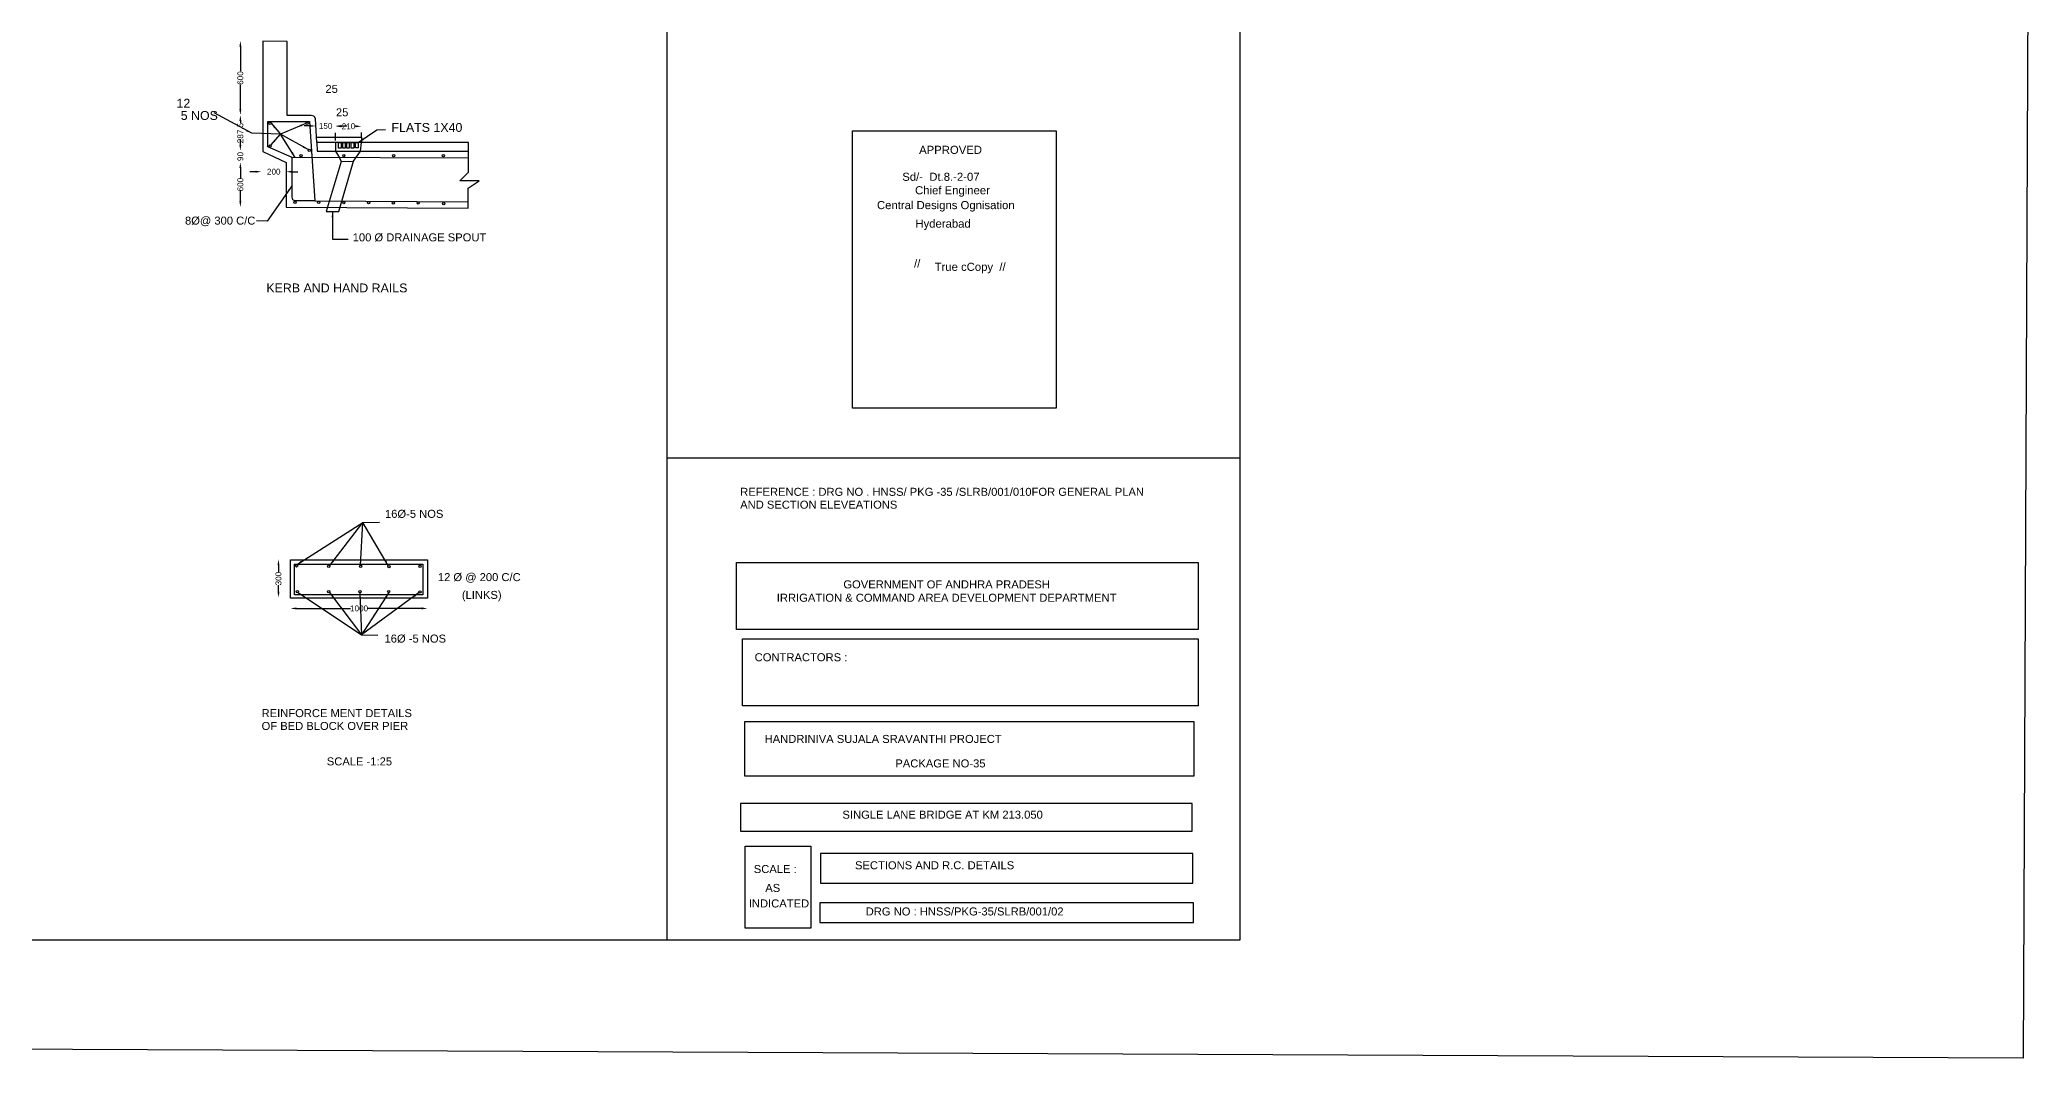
# Model space of a CAD drawing. Header units: metres. Extents: x 6 to 1509, y 1031 to 1740.
# Drawn here: x 826 to 1509, y 1031 to 1381 of the extents above; entities that cross this region are included whole.
import ezdxf

# ---------------------------------------------------------------- set-up
doc = ezdxf.new("R2010")
doc.units = ezdxf.units.M
doc.header["$MEASUREMENT"] = 0
for name, color, linetype in [('DIMENSION', 7, 'Continuous'), ('DRAWING', 7, 'Continuous'), ('TEXT', 255, 'Continuous')]:
    doc.layers.add(name, color=color, linetype=linetype)
doc.styles.get("Standard").update_dxf_attribs({"font": 'ARIAL_1.TTF'})
doc.dimstyles.get("Standard").update_dxf_attribs({"dimtxt": 2, "dimasz": 2, "dimexe": 0.18, "dimexo": 0.0625, "dimgap": 0.09, "dimtad": 0, "dimdec": 0, "dimzin": 0, "dimdsep": 46, "dimtxsty": 'Standard', "dimcen": 0, "dimse1": 1, "dimse2": 1, "dimadec": 0, "dimazin": 0, "dimtfac": 1, "dimtdec": 0, "dimtofl": 0, "dimtmove": 0, "dimatfit": 3, "dimfxl": 0, "dimtolj": 1, "dimtzin": 0, "dimarcsym": 0})
picture_1 = doc.add_image_def('image1.jpg', size_in_pixel=(7220, 3381))

# ---------------------------------------------------------------- blocks, each defined once
blk = doc.blocks.new('*D38')
at = {"layer": 'Defpoints', "color": 0, "transparency": 16777216}
for p in [(911.79, 1186.02), (958.82, 1186.02), (958.82, 1185.49)]:
    blk.add_point(p, dxfattribs=at)
at = {"layer": 'DRAWING', "color": 0, "lineweight": -2, "transparency": 16777216}
for p, q in [((913.79, 1185.49), (932.33, 1185.49)), ((956.82, 1185.49), (938.28, 1185.49))]:
    blk.add_line(p, q, dxfattribs=at)
at = {"layer": 'DRAWING', "color": 0, "transparency": 16777216}
for points in [[(913.79, 1185.83), (913.79, 1185.16), (911.79, 1185.49)], [(956.82, 1185.83), (956.82, 1185.16), (958.82, 1185.49)]]:
    blk.add_solid(points, dxfattribs=at)
at = {"layer": 'DRAWING', "color": 0, "transparency": 16777216, "insert": (935.31, 1185.49), "char_height": 2, "attachment_point": 5}
blk.add_mtext('\\A1;1000', dxfattribs=at)
blk = doc.blocks.new('*D39')
at = {"layer": 'Defpoints', "color": 0, "transparency": 16777216}
for p in [(907.53, 1202.25), (907.65, 1202.25), (907.53, 1189.2)]:
    blk.add_point(p, dxfattribs=at)
at = {"layer": 'DRAWING', "color": 0, "lineweight": -2, "transparency": 16777216}
for p, q in [((907.65, 1200.25), (907.65, 1198.02)), ((907.65, 1191.2), (907.65, 1193.43))]:
    blk.add_line(p, q, dxfattribs=at)
at = {"layer": 'DRAWING', "color": 0, "transparency": 16777216}
for points in [[(907.32, 1200.25), (907.99, 1200.25), (907.65, 1202.25)], [(907.32, 1191.2), (907.99, 1191.2), (907.65, 1189.2)]]:
    blk.add_solid(points, dxfattribs=at)
at = {"layer": 'DRAWING', "color": 0, "transparency": 16777216, "insert": (907.65, 1195.72), "char_height": 2, "attachment_point": 5, "rotation": 90}
blk.add_mtext('\\A1;300', dxfattribs=at)
blk = doc.blocks.new('*D40')
at = {"layer": 'Defpoints', "color": 0, "transparency": 16777216}
for p in [(894.54, 1338.7), (894.57, 1338.7), (894.54, 1323.26)]:
    blk.add_point(p, dxfattribs=at)
at = {"layer": 'DRAWING', "color": 0, "lineweight": -2, "transparency": 16777216}
for p, q in [((894.57, 1336.7), (894.57, 1333.28)), ((894.57, 1325.26), (894.57, 1328.68))]:
    blk.add_line(p, q, dxfattribs=at)
at = {"layer": 'DRAWING', "color": 0, "transparency": 16777216}
for points in [[(894.24, 1336.7), (894.91, 1336.7), (894.57, 1338.7)], [(894.24, 1325.26), (894.91, 1325.26), (894.57, 1323.26)]]:
    blk.add_solid(points, dxfattribs=at)
at = {"layer": 'DRAWING', "color": 0, "transparency": 16777216, "insert": (894.57, 1330.98), "char_height": 2, "attachment_point": 5, "rotation": 90}
blk.add_mtext('\\A1;600', dxfattribs=at)
blk = doc.blocks.new('*D41')
at = {"layer": 'Defpoints', "color": 0, "transparency": 16777216}
for p in [(894.57, 1342.54), (894.57, 1342.54), (894.57, 1338.7)]:
    blk.add_point(p, dxfattribs=at)
at = {"layer": 'DRAWING', "color": 0, "lineweight": -2, "transparency": 16777216}
for p, q in [((894.57, 1344.54), (894.57, 1346.54)), ((894.57, 1336.7), (894.57, 1334.7))]:
    blk.add_line(p, q, dxfattribs=at)
at = {"layer": 'DRAWING', "color": 0, "transparency": 16777216}
for points in [[(894.24, 1344.54), (894.91, 1344.54), (894.57, 1342.54)], [(894.24, 1336.7), (894.91, 1336.7), (894.57, 1338.7)]]:
    blk.add_solid(points, dxfattribs=at)
at = {"layer": 'DRAWING', "color": 0, "transparency": 16777216, "insert": (894.57, 1340.62), "char_height": 2, "attachment_point": 5, "rotation": 90}
blk.add_mtext('\\A1;90', dxfattribs=at)
blk = doc.blocks.new('*D42')
at = {"layer": 'Defpoints', "color": 0, "transparency": 16777216}
for p in [(894.57, 1354.79), (894.57, 1354.79), (894.57, 1342.54)]:
    blk.add_point(p, dxfattribs=at)
at = {"layer": 'DRAWING', "color": 0, "lineweight": -2, "transparency": 16777216}
for p, q in [((894.57, 1352.79), (894.57, 1352.15)), ((894.57, 1344.54), (894.57, 1345.17))]:
    blk.add_line(p, q, dxfattribs=at)
at = {"layer": 'DRAWING', "color": 0, "transparency": 16777216}
for points in [[(894.24, 1352.79), (894.91, 1352.79), (894.57, 1354.79)], [(894.24, 1344.54), (894.91, 1344.54), (894.57, 1342.54)]]:
    blk.add_solid(points, dxfattribs=at)
at = {"layer": 'DRAWING', "color": 0, "transparency": 16777216, "insert": (894.57, 1348.66), "char_height": 2, "attachment_point": 5, "rotation": 90}
blk.add_mtext('\\A1;287.5', dxfattribs=at)
blk = doc.blocks.new('*D43')
at = {"layer": 'Defpoints', "color": 0, "transparency": 16777216}
for p in [(894.57, 1380.33), (894.57, 1380.33), (894.57, 1354.79)]:
    blk.add_point(p, dxfattribs=at)
at = {"layer": 'DRAWING', "color": 0, "lineweight": -2, "transparency": 16777216}
for p, q in [((894.57, 1378.33), (894.57, 1369.86)), ((894.57, 1356.79), (894.57, 1365.26))]:
    blk.add_line(p, q, dxfattribs=at)
at = {"layer": 'DRAWING', "color": 0, "transparency": 16777216}
for points in [[(894.24, 1378.33), (894.91, 1378.33), (894.57, 1380.33)], [(894.24, 1356.79), (894.91, 1356.79), (894.57, 1354.79)]]:
    blk.add_solid(points, dxfattribs=at)
at = {"layer": 'DRAWING', "color": 0, "transparency": 16777216, "insert": (894.57, 1367.56), "char_height": 2, "attachment_point": 5, "rotation": 90}
blk.add_mtext('\\A1;600', dxfattribs=at)
blk = doc.blocks.new('*D44')
at = {"layer": 'Defpoints', "color": 0, "transparency": 16777216}
for p in [(901.8, 1335.4), (901.8, 1335.24), (910.25, 1335.24)]:
    blk.add_point(p, dxfattribs=at)
at = {"layer": 'DRAWING', "color": 0, "lineweight": -2, "transparency": 16777216}
for p, q in [((899.8, 1335.4), (897.8, 1335.4)), ((912.25, 1335.4), (914.25, 1335.4))]:
    blk.add_line(p, q, dxfattribs=at)
at = {"layer": 'DRAWING', "color": 0, "transparency": 16777216}
for points in [[(899.8, 1335.73), (899.8, 1335.06), (901.8, 1335.4)], [(912.25, 1335.73), (912.25, 1335.06), (910.25, 1335.4)]]:
    blk.add_solid(points, dxfattribs=at)
at = {"layer": 'DRAWING', "color": 0, "transparency": 16777216, "insert": (906.03, 1335.4), "char_height": 2, "attachment_point": 5}
blk.add_mtext('\\A1;200', dxfattribs=at)
blk = doc.blocks.new('*D48')
at = {"layer": 'Defpoints', "color": 0, "transparency": 16777216}
for p in [(920.45, 1351.17), (927.18, 1351.17), (927.18, 1351.1)]:
    blk.add_point(p, dxfattribs=at)
at = {"layer": 'DRAWING', "color": 0, "lineweight": -2, "transparency": 16777216}
for p, q in [((918.45, 1351.1), (916.45, 1351.1)), ((929.18, 1351.1), (931.18, 1351.1))]:
    blk.add_line(p, q, dxfattribs=at)
at = {"layer": 'DRAWING', "color": 0, "transparency": 16777216}
for points in [[(918.45, 1351.43), (918.45, 1350.77), (920.45, 1351.1)], [(929.18, 1351.43), (929.18, 1350.77), (927.18, 1351.1)]]:
    blk.add_solid(points, dxfattribs=at)
at = {"layer": 'DRAWING', "color": 0, "transparency": 16777216, "insert": (923.82, 1351.1), "char_height": 2, "attachment_point": 5}
blk.add_mtext('\\A1;150', dxfattribs=at)
blk = doc.blocks.new('*D49')
at = {"layer": 'Defpoints', "color": 0, "transparency": 16777216}
for p in [(927.22, 1351.09), (936.13, 1351.09), (936.13, 1350.98)]:
    blk.add_point(p, dxfattribs=at)
at = {"layer": 'DRAWING', "color": 0, "lineweight": -2, "transparency": 16777216}
for p, q in [((929.22, 1350.98), (929.36, 1350.98)), ((934.13, 1350.98), (933.99, 1350.98))]:
    blk.add_line(p, q, dxfattribs=at)
at = {"layer": 'DRAWING', "color": 0, "transparency": 16777216}
for points in [[(929.22, 1351.31), (929.22, 1350.64), (927.22, 1350.98)], [(934.13, 1351.31), (934.13, 1350.64), (936.13, 1350.98)]]:
    blk.add_solid(points, dxfattribs=at)
at = {"layer": 'DRAWING', "color": 0, "transparency": 16777216, "insert": (931.68, 1350.98), "char_height": 2, "attachment_point": 5}
blk.add_mtext('\\A1;210', dxfattribs=at)

msp = doc.modelspace()

# ---------------------------------------------------------------- linework, layer by layer
at = {"layer": 'DRAWING'}
for points in [[(308.14, 1706.56), (1237.55, 1706.56), (1237.55, 1071.65), (308.14, 1071.65)], [(928.2, 1345.41), (929.11, 1345.41), (929.11, 1343.44), (928.2, 1343.44)], [(929.75, 1345.41), (930.51, 1345.41), (930.51, 1343.5), (929.75, 1343.5)], [(931.07, 1345.41), (931.91, 1345.41), (931.91, 1343.44), (931.07, 1343.44)], [(932.62, 1345.41), (933.46, 1345.41), (933.46, 1343.5), (932.62, 1343.5)], [(934.08, 1345.41), (935.04, 1345.41), (935.04, 1343.56), (934.08, 1343.56)], [(1237.55, 1071.65), (1040.99, 1071.65), (1040.99, 1237.22), (1237.55, 1237.22)], [(911.79, 1202.2), (958.82, 1202.2), (958.82, 1188.99), (911.79, 1188.99)], [(913.1, 1200.7), (957.21, 1200.7), (957.21, 1190.1), (913.1, 1190.1)]]:
    msp.add_lwpolyline(points, close=True, dxfattribs=at)
for points in [[(902.27, 1380.24), (902.27, 1342.37), (910.25, 1338.6), (910.25, 1323.21), (972.75, 1322.89), (972.8, 1329.77), (976.54, 1332.21), (969.83, 1332.21), (972.85, 1335.27), (972.85, 1345.41), (920.82, 1345.41), (920.3, 1353.58), (920.16, 1354.13), (919.82, 1354.47), (918.89, 1354.65), (910.63, 1354.65), (910.63, 1380.1), (902.27, 1380.24)], [(972.85, 1339.99), (912.37, 1340.24), (903.96, 1343.88), (903.96, 1352.63), (918.27, 1352.67), (920.12, 1325.42), (972.77, 1325.05)], [(920.7, 1347.21), (936.12, 1347.21), (936.12, 1345.41)], [(927.12, 1348.69), (927.12, 1346.12)], [(936.12, 1347.21), (936.12, 1348.84)], [(920.12, 1325.42), (913.27, 1325.37), (912.61, 1325.75), (912.4, 1326.62), (912.37, 1340.24)], [(920.82, 1345.41), (920.97, 1342.4), (972.85, 1342.4)], [(927.27, 1345.41), (927.27, 1342.4), (928.63, 1340.18), (929.13, 1338.92), (924.04, 1321.75), (928.35, 1321.74), (933.35, 1339), (935.81, 1342.4), (936.12, 1345.41)], [(929.13, 1338.92), (933.35, 1339)]]:
    msp.add_lwpolyline(points, dxfattribs=at)
for centre in [(904.75, 1352.01), (917.48, 1351.96), (904.8, 1344.19), (915.42, 1340.89), (918.21, 1342.77), (930.08, 1340.93), (947.17, 1340.92), (964.24, 1340.92), (913.28, 1324.91), (921.49, 1324.86), (930.08, 1324.8), (938.56, 1324.74), (947.11, 1324.69), (955.59, 1324.69), (964.35, 1324.46), (913.85, 1200.1), (924.92, 1199.96), (935.81, 1199.96), (945.54, 1199.87), (956.23, 1199.96), (914.17, 1191.2), (924.9, 1191.2), (935.6, 1191.19), (945.5, 1191.29), (956.23, 1191.14)]:
    msp.add_circle(centre, 0.394, dxfattribs=at)
at = {"layer": 'TEXT'}
msp.add_lwpolyline([(1040.99, 1237.22), (1040.99, 1706.56)], dxfattribs=at)
for points in [[(1104.58, 1349.4), (1174.47, 1349.4), (1174.47, 1254.2), (1104.58, 1254.2)], [(1064.81, 1201.24), (1223.24, 1201.24), (1223.24, 1178.2), (1064.81, 1178.2)], [(1066.85, 1175.08), (1223.24, 1175.08), (1223.24, 1152.03), (1066.85, 1152.03)], [(1221.88, 1146.61), (1067.53, 1146.61), (1067.53, 1127.98), (1221.88, 1127.98)], [(1221.2, 1118.49), (1066.17, 1118.49), (1066.17, 1109), (1221.2, 1109)], [(1067.8, 1103.86), (1090.29, 1103.86), (1090.29, 1075.78), (1067.8, 1075.78)], [(1221.44, 1101.32), (1093.66, 1101.32), (1093.66, 1091.13), (1221.44, 1091.13)], [(1221.65, 1084.39), (1093.48, 1084.39), (1093.48, 1077.66), (1221.65, 1077.66)]]:
    msp.add_lwpolyline(points, close=True, dxfattribs=at)

# ---------------------------------------------------------------- texts
for s, height, p in [('25', 2.747, (923.76, 1362.46)), ('12', 3.043, (872.66, 1357.38)), ('5 NOS', 3.043, (874.1, 1353.18)), ('25', 2.747, (927.37, 1354.42)), ('FLATS 1X40', 3.043, (946.42, 1349.07)), ('APPROVED', 2.779, (1127.5, 1341.52)), ('Sd/-  Dt.8.-2-07', 2.7786, (1121.71, 1332.27)), ('Chief Engineer', 2.7786, (1126.11, 1327.64)), ('8Ø@ 300 C/C', 2.7466, (875.57, 1317.24)), ('Central Designs Ognisation', 2.7786, (1113.03, 1322.55)), ('100 Ø DRAINAGE SPOUT', 2.7466, (933.12, 1311.49)), ('Hyderabad', 2.779, (1126.22, 1316.2)), ('//', 2.779, (1125.76, 1302.52)), ('True cCopy  //', 2.7786, (1132.82, 1301.36)), ('KERB AND HAND RAILS', 3.0429, (903.49, 1293.98)), ('REFERENCE : DRG NO . HNSS/ PKG -35 /SLRB/001/010FOR GENERAL PLAN', 2.7466, (1066.09, 1224.14)), ('16Ø-5 NOS', 2.747, (944.2, 1216.58)), ('AND SECTION ELEVEATIONS', 2.7466, (1066.09, 1219.73)), ('12 Ø @ 200 C/C', 2.7466, (962.35, 1194.86)), ('(LINKS)', 2.747, (970.58, 1188.75)), ('16Ø -5 NOS', 2.747, (944.04, 1173.76)), (' CONTRACTORS :', 2.7508, (1069.99, 1167.35)), ('REINFORCE MENT DETAILS ', 2.7466, (901.86, 1148.18)), ('OF BED BLOCK OVER PIER ', 2.7466, (901.86, 1143.77)), ('HANDRINIVA SUJALA SRAVANTHI PROJECT', 2.7508, (1074.48, 1139.31)), ('SCALE -1:25', 2.7466, (924.24, 1131.6)), ('PACKAGE NO-35', 2.7508, (1119.33, 1130.91)), ('SINGLE LANE BRIDGE AT KM 213.050', 2.7508, (1101.18, 1113.31)), ('SCALE :', 2.751, (1070.76, 1094.65)), ('SECTIONS AND R.C. DETAILS', 2.7508, (1105.48, 1095.94)), ('AS', 2.751, (1074.7, 1088.16)), ('INDICATED', 2.751, (1069.05, 1082.84)), ('DRG NO : HNSS/PKG-35/SLRB/001/02', 2.7508, (1109.16, 1080.09))]:
    msp.add_text(s, height=height, dxfattribs=at).set_placement(p)
at = {"layer": 'TEXT', "insert": (1136.93, 1191.43), "char_height": 2.7508, "width": 122.1998, "attachment_point": 5}
msp.add_mtext('GOVERNMENT OF ANDHRA PRADESH\\PIRRIGATION & COMMAND AREA DEVELOPMENT DEPARTMENT', dxfattribs=at)

# ---------------------------------------------------------------- dimensions: what is measured, and where the dimension line sits
at = {"layer": 'DRAWING'}
for base, p1, p2, text, picture, middle in [((894.57, 1380.33), (894.57, 1354.79), (894.57, 1380.33), '600', '*D43', (894.57, 1367.56)), ((894.57, 1354.79), (894.57, 1342.54), (894.57, 1354.79), '287.5', '*D42', (894.57, 1348.66)), ((894.57, 1342.54), (894.57, 1338.7), (894.57, 1342.54), '90', '*D41', (894.57, 1340.62)), ((894.57, 1338.7), (894.54, 1323.26), (894.54, 1338.7), '600', '*D40', (894.57, 1330.98)), ((907.65, 1202.25), (907.53, 1189.2), (907.53, 1202.25), '300', '*D39', (907.65, 1195.72))]:
    dim = msp.add_linear_dim(base=base, p1=p1, p2=p2, angle=90, text=text, dimstyle='Standard', dxfattribs=at)
    dim.commit()
    dim.dimension.update_dxf_attribs({"geometry": picture, "text_midpoint": middle})
for base, p1, p2, text, picture, middle in [((927.18, 1351.1), (920.45, 1351.17), (927.18, 1351.17), '150', '*D48', (923.82, 1351.1)), ((936.13, 1350.98), (927.22, 1351.09), (936.13, 1351.09), '210', '*D49', (931.68, 1350.98)), ((901.8, 1335.4), (910.25, 1335.24), (901.8, 1335.24), '200', '*D44', (906.03, 1335.4)), ((958.82, 1185.49), (911.79, 1186.02), (958.82, 1186.02), '1000', '*D38', (935.31, 1185.49))]:
    dim = msp.add_linear_dim(base=base, p1=p1, p2=p2, text=text, dimstyle='Standard', dxfattribs=at)
    dim.commit()
    dim.dimension.update_dxf_attribs({"geometry": picture, "text_midpoint": middle})

# ---------------------------------------------------------------- pictures from other files: only their frames are drawn
at = {"layer": 'DIMENSION'}
image = msp.add_image(picture_1, insert=(6.38, 1037.68), size_in_units=(1500, 702.42), rotation=-0.25124, dxfattribs=dict(at, fade=35))
image.dxf.flags = 7

# ---------------------------------------------------------------- leaders
at = {"layer": 'DRAWING'}
for points in [[(898.46, 1348.6), (885.59, 1355.56)], [(905.15, 1352.01), (908.29, 1348.34), (898.46, 1348.6)], [(905.05, 1344.49), (908.29, 1348.34)], [(917.09, 1351.96), (908.29, 1348.34)], [(917.86, 1342.97), (908.29, 1348.34)], [(913.42, 1340.24), (908.29, 1348.34)], [(935.04, 1345.41), (941.43, 1349.81), (944.43, 1349.91)], [(912.39, 1330.7), (903.77, 1318.46), (900.11, 1318.56)], [(926.19, 1321.75), (926.19, 1312.28), (931.54, 1312.19)], [(913.86, 1200.49), (936.57, 1215.02), (942.3, 1215.09)], [(925.22, 1200.22), (936.57, 1215.02)], [(935.81, 1200.35), (936.57, 1215.02)], [(945.34, 1200.2), (936.57, 1215.02)], [(914.46, 1190.94), (936.15, 1176.37), (941.74, 1176.26)], [(925.2, 1190.94), (936.15, 1176.37)], [(935.6, 1190.8), (936.15, 1176.37)], [(945.5, 1190.9), (936.15, 1176.37)], [(955.91, 1190.9), (936.15, 1176.37)]]:
    msp.add_leader(points, dimstyle='Standard', override={"dimgap": 0.09, "dimtad": 0}, dxfattribs=at)

doc.saveas('drawing.dxf')
